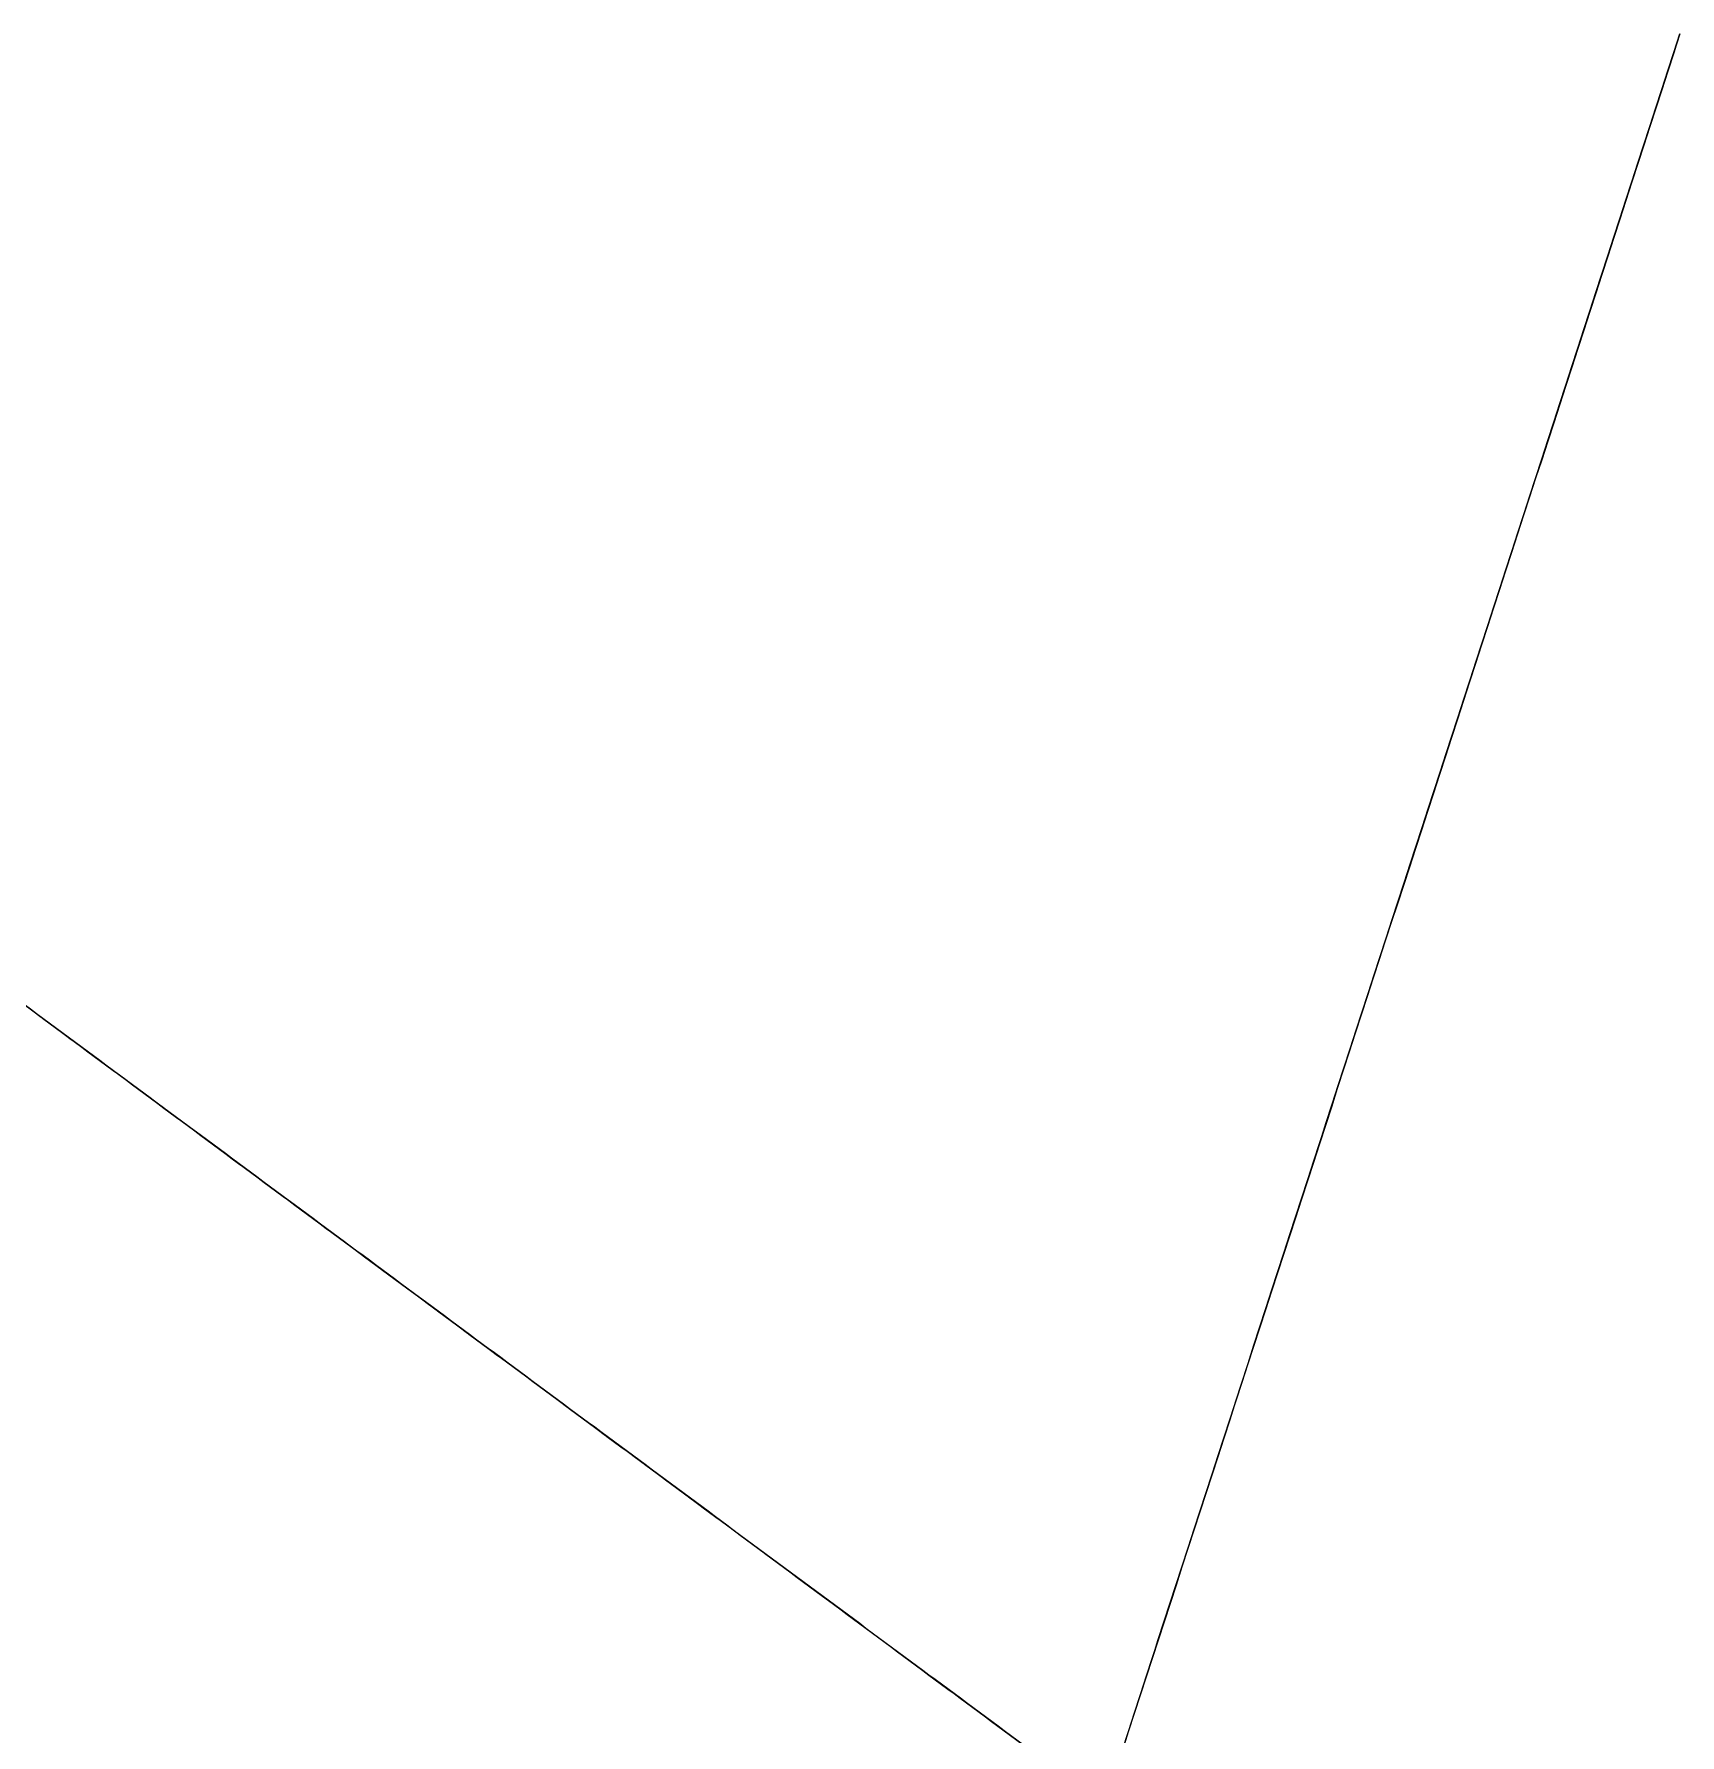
# Model space of a CAD drawing. Header units: millimetres. Extents: x -6429 to 7499, y -7132 to 7132.
# Drawn here: x 1213 to 2317, y 5990 to 7132 of the extents above; entities that cross this region are included whole.
import ezdxf

# ---------------------------------------------------------------- set-up
doc = ezdxf.new("R2010")
doc.units = ezdxf.units.MM
doc.header["$MEASUREMENT"] = 0
doc.layers.add('85_Floor', color=7, linetype='Continuous', true_color=0x000000)

msp = doc.modelspace()

# ---------------------------------------------------------------- linework, layer by layer
at = {"layer": '85_Floor'}
for points, degree in [([(0, 0), (85.8, 264.1), (257.5, 792.4), (514.9, 1584.8), (772.4, 2377.2), (1029.9, 3169.6), (1287.3, 3962), (1544.8, 4754.4), (1802.3, 5546.8), (2059.7, 6339.2), (2231.4, 6867.4), (2317.2, 7131.6)], 3), ([(2317.2, 7131.6, 468.4), (2231.2, 6866.9, 489.7), (2058.3, 6334.8, 530), (1803.7, 5551.3, 582.3), (1542, 4745.8, 628.6), (1291.9, 3976.2, 666.1), (1026.3, 3158.5, 698.4), (775.4, 2386.5, 722.2), (512.2, 1576.5, 740.4), (258.5, 795.5, 751.2), (85.9, 264.3, 752.8), (0, 0, 751.9)], 3), ([(0, 0, 376), (85.8, 264.2, 376.4), (258, 794, 375.6), (513.6, 1580.6, 370.2), (773.9, 2381.8, 361.1), (1028.1, 3164.1, 349.2), (1289.6, 3969.1, 333), (1543.4, 4750.1, 314.3), (1803, 5549, 291.2), (2059, 6337, 265), (2231.3, 6867.2, 244.9), (2317.2, 7131.6, 234.2)], 3), ([(2317.2, 7131.6), (2317.2, 7131.6, 234.2), (2317.2, 7131.6, 468.4)], 2), ([(719, 6841.1), (763.9, 6807.9), (853.7, 6741.3), (988.4, 6641.5), (1123, 6541.8), (1257.7, 6442), (1392.3, 6342.2), (1527, 6242.4), (1661.7, 6142.6), (1796.3, 6042.8), (1886.1, 5976.2), (1931, 5943)], 3), ([(1931, 5943, 547.4), (1886.1, 5976.3, 546.4), (1796.6, 6042.6, 541.4), (1660.4, 6143.5, 531.3), (1525.6, 6243.4, 522.9), (1391.5, 6342.8, 513.3), (1256.8, 6442.6, 502.4), (1120.9, 6543.3, 490.8), (990, 6640.3, 479), (851.1, 6743.3, 465.6), (763.5, 6808.2, 456.5), (719, 6841.1, 451.6)], 3), ([(719, 6841.1, 225.8), (763.7, 6808, 228.2), (852.4, 6742.3, 232.8), (989.2, 6640.9, 239.5), (1122, 6542.5, 245.4), (1257.3, 6442.3, 251.2), (1391.9, 6342.5, 256.7), (1526.3, 6242.9, 261.5), (1661.1, 6143, 265.7), (1796.5, 6042.7, 270.7), (1886.1, 5976.3, 273.2), (1931, 5943, 273.7)], 3), ([(1256.6, 6442.7, 502.3), (1257.2, 6442.3, 251.2), (1257.7, 6442)], 2), ([(1391.4, 6342.8, 513.1), (1391.9, 6342.5, 256.5), (1392.3, 6342.2)], 2), ([(2059.1, 6337.2, 528.7), (2059.4, 6338.2, 264.3), (2059.7, 6339.2)], 2), ([(1525.7, 6243.3, 522.7), (1526.4, 6242.8, 261.4), (1527, 6242.4)], 2), ([(1660.7, 6143.3, 531.6), (1661.2, 6142.9, 265.8), (1661.7, 6142.6)], 2), ([(1796.3, 6042.8, 541), (1796.3, 6042.8, 270.5), (1796.3, 6042.8)], 2)]:
    msp.add_open_spline(points, degree=degree, dxfattribs=at)

doc.saveas('drawing.dxf')
